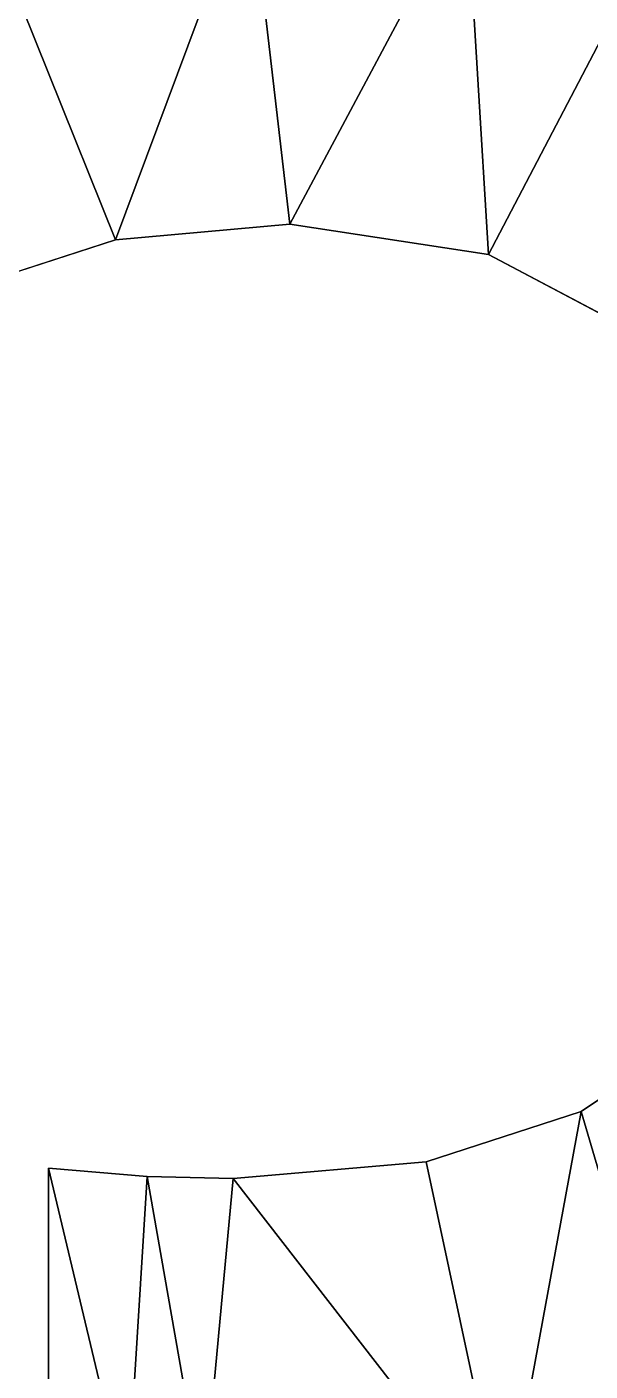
# Model space of a CAD drawing. Extents: x 202 to 328, y 88 to 138.
# Drawn here: x 204.441 to 206.17, y 108.921 to 113.049 of the extents above; entities that cross this region are included whole.
import ezdxf

# ---------------------------------------------------------------- set-up
doc = ezdxf.new("R2010")
doc.units = 0
doc.layers.get('0').update_dxf_attribs({"color": 13, "linetype": 'CONTINUOUS'})

# ---------------------------------------------------------------- blocks, each defined once
blk = doc.blocks.new('COMPONENT')
at = {"color": 18}
for p, q in [((3.26, 21.3766, 0.0508), (2.7248, 21.3283, 0.0508)), ((3.8704, 21.2832, 0.0508), (3.26, 21.3766, 0.0508)), ((2.7248, 21.3283, 0.0508), (2.2791, 21.1833, 0.0508)), ((4.4003, 21.0029, 0.0508), (3.8704, 21.2832, 0.0508)), ((4.1555, 18.6514, 0.0508), (4.4768, 18.8672, 0.0508)), ((3.6787, 18.4967, 0.0508), (4.1555, 18.6514, 0.0508)), ((3.086, 18.4452, 0.0508), (3.6787, 18.4967, 0.0508)), ((2.5191, 17.453, 0.0508), (2.5191, 18.4774, 0.0508)), ((2.5191, 18.4774, 0.0508), (2.8219, 18.4516, 0.0508)), ((2.8219, 18.4516, 0.0508), (3.086, 18.4452, 0.0508))]:
    blk.add_line(p, q, dxfattribs=at)
mesh = blk.add_polyface(dxfattribs=at)
corners = [(1.3787, 19.3923, 0.0508), (0.335, 20.3458, 0.0508), (0.2319, 19.3923, 0.0508), (0.6443, 21.1446, 0.0508), (1.0658, 21.7084, 0.0508), (1.6219, 22.111, 0.0508), (1.4641, 20.0881, 0.0508), (1.6558, 20.6035, 0.0508), (2.3125, 22.3526, 0.0508), (1.9227, 20.9417, 0.0508), (2.2791, 21.1833, 0.0508), (2.7248, 21.3283, 0.0508), (3.1376, 22.4332, 0.0508), (3.26, 21.3766, 0.0508), (3.8032, 22.3939, 0.0508), (3.8704, 21.2832, 0.0508), (4.389, 22.2761, 0.0508), (4.4003, 21.0029, 0.0508), (4.8952, 22.0798, 0.0508), (4.7675, 20.5503, 0.0508), (4.8899, 19.9399, 0.0508), (0.0461, 15.4093, 0.0508), (1.2112, 16.0292, 0.0508), (0, 16.0292, 0.0508), (0.1844, 14.8381, 0.0508), (0.4149, 14.3157, 0.0508), (0.7377, 13.8419, 0.0508), (1.1627, 13.4487, 0.0508), (1.3336, 15.2561, 0.0508), (1.7, 13.1679, 0.0508), (1.5462, 14.7278, 0.0508), (1.8172, 14.4093, 0.0508), (2.3497, 12.9994, 0.0508), (2.1792, 14.1818, 0.0508), (2.6322, 14.0453, 0.0508), (3.1118, 12.9432, 0.0508), (3.1762, 13.9998, 0.0508), (3.8652, 12.9951, 0.0508), (4.0009, 14.1222, 0.0508), (4.5275, 13.151, 0.0508), (4.6451, 14.4894, 0.0508), (5.0989, 13.4107, 0.0508), (4.8875, 14.752, 0.0508), (5.0607, 15.0499, 0.0508), (5.1992, 15.7522, 0.0508), (5.5793, 13.7743, 0.0508), (5.5511, 17.7985, 0.0508), (6.0399, 17.321, 0.0508), (5.9598, 14.2204, 0.0508), (6.2316, 14.7278, 0.0508), (6.3468, 16.6872, 0.0508), (6.3947, 15.2964, 0.0508), (6.4491, 15.9261, 0.0508), (2.7607, 17.4627, 0.0508), (2.5191, 18.4774, 0.0508), (2.5191, 17.453, 0.0508), (2.8219, 18.4516, 0.0508), (2.9958, 17.4659, 0.0508), (3.086, 18.4452, 0.0508), (3.9195, 17.3709, 0.0508), (3.6787, 18.4967, 0.0508), (4.1555, 18.6514, 0.0508), (4.6161, 17.0858, 0.0508), (4.4768, 18.8672, 0.0508), (4.7063, 19.1539, 0.0508), (4.8712, 16.8599, 0.0508), (4.844, 19.5114, 0.0508), (4.9028, 18.0908, 0.0508), (5.0534, 16.5623, 0.0508), (5.1627, 16.1931, 0.0508), (5.3216, 21.805, 0.0508), (5.3119, 18.3131, 0.0508), (5.6373, 18.6063, 0.0508), (5.6598, 21.4557, 0.0508), (5.9804, 19.2151, 0.0508), (5.9014, 21.0359, 0.0508), (6.0464, 20.5457, 0.0508), (6.0947, 19.985, 0.0508)]
mesh.append_faces([[corners[k] for k in face] for face in [(0, 1, 2), (21, 22, 23), (50, 51, 52), (53, 54, 55), (76, 74, 77)]], dxfattribs={"vtx0": -1, "color": 18})
mesh.append_faces([[corners[k] for k in face] for face in [(1, 0, 3), (3, 0, 4), (4, 0, 5), (5, 7, 8), (8, 11, 12), (12, 13, 14), (14, 15, 16), (16, 17, 18), (22, 27, 28), (28, 29, 30), (30, 29, 31), (31, 32, 33), (33, 32, 34), (34, 35, 36), (36, 37, 38), (38, 39, 40), (40, 41, 42), (42, 41, 43), (43, 41, 44), (46, 45, 47), (47, 49, 50), (54, 53, 56), (56, 57, 58), (58, 59, 60), (60, 59, 61), (61, 62, 63), (63, 62, 64), (64, 65, 66), (66, 65, 20), (67, 68, 46), (70, 72, 73), (73, 74, 75), (75, 74, 76)]], dxfattribs={"vtx0": -1, "vtx1": -1, "color": 18})
mesh.append_faces([[corners[k] for k in face] for face in [(44, 45, 46), (20, 65, 67), (20, 67, 18)]], dxfattribs={"vtx0": -1, "vtx1": -1, "vtx2": -1, "color": 18})
mesh.append_faces([[corners[k] for k in face] for face in [(5, 0, 6), (5, 6, 7), (8, 7, 9), (8, 9, 10), (8, 10, 11), (12, 11, 13), (14, 13, 15), (16, 15, 17), (18, 17, 19), (18, 19, 20), (22, 21, 24), (22, 24, 25), (22, 25, 26), (22, 26, 27), (28, 27, 29), (31, 29, 32), (34, 32, 35), (36, 35, 37), (38, 37, 39), (40, 39, 41), (44, 41, 45), (47, 45, 48), (47, 48, 49), (50, 49, 51), (56, 53, 57), (58, 57, 59), (61, 59, 62), (64, 62, 65), (67, 65, 68), (46, 68, 69), (46, 69, 44), (67, 70, 18), (70, 67, 71), (70, 71, 72), (73, 72, 74)]], dxfattribs={"vtx0": -1, "vtx2": -1, "color": 18})

msp = doc.modelspace()

# ---------------------------------------------------------------- block references
msp.add_blockref('COMPONENT', (201.9877, 91.0671))

doc.saveas('drawing.dxf')
